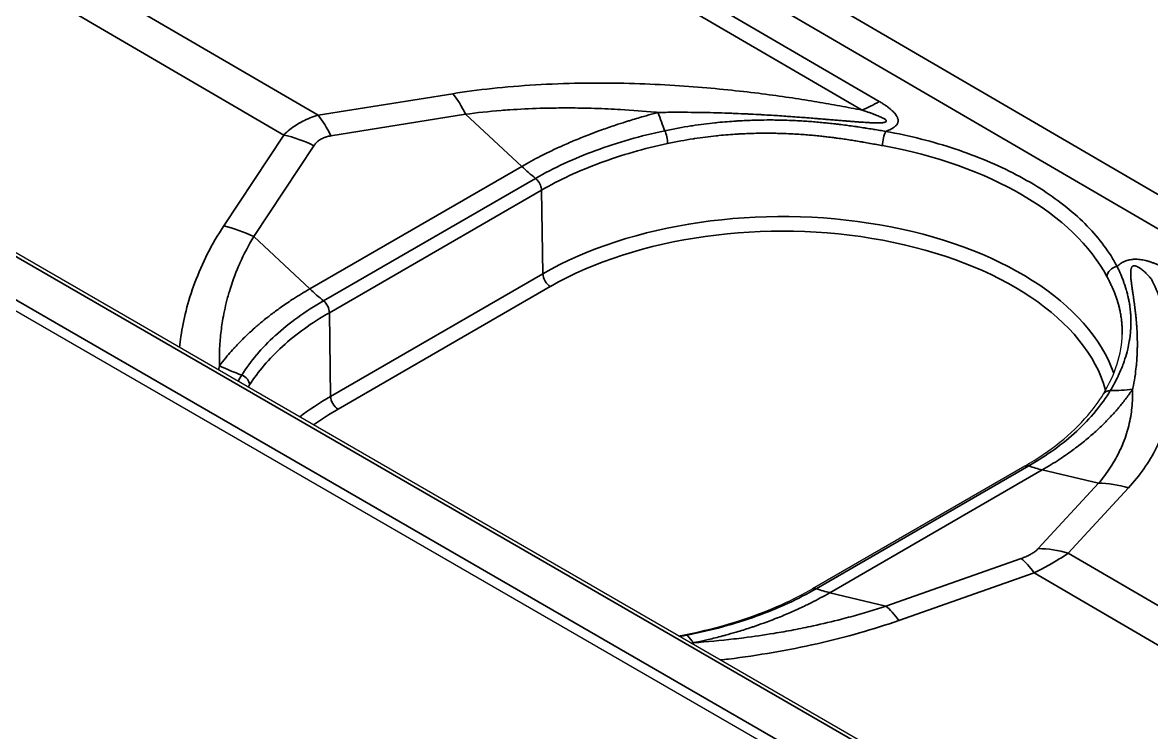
# Model space of a CAD drawing. Header units: millimetres. Extents: x 101 to 3000, y 150 to 4305.
# Drawn here: x 1663.31 to 1703.36, y 1373.15 to 1398.33 of the extents above; entities that cross this region are included whole.
import ezdxf

# ---------------------------------------------------------------- set-up
doc = ezdxf.new("R2010")
doc.units = ezdxf.units.MM
doc.header["$LTSCALE"] = 15
doc.layers.add('_Sichtbarkanten', color=7, linetype='Continuous', lineweight=25)
doc.layers.add('Sichtbar schmal (ISO)', color=7, linetype='Continuous', lineweight=35)

msp = doc.modelspace()

# ---------------------------------------------------------------- linework, layer by layer
at = {"layer": '_Sichtbarkanten'}
for p, q in [((2071.698, 1154.236), (1649.564, 1397.955)), ((2069.31, 1153.554), (1648.227, 1396.666)), ((1698.869, 1382.6), (1691.333, 1378.248))]:
    msp.add_line(p, q, dxfattribs=at)
for points in [[(1701.655, 1385.16), (1702.084, 1385.868), (1702.308, 1386.591), (1702.322, 1387.273)], [(1686.579, 1376.585), (1686.664, 1376.6), (1686.749, 1376.616), (1686.833, 1376.632)]]:
    msp.add_open_spline(points, degree=3, dxfattribs=at)
for points, knots in [([(1698.869, 1382.6), (1699.774, 1383.122), (1700.536, 1383.738), (1701.311, 1384.643), (1701.497, 1384.899), (1701.655, 1385.16)], [0, 0, 0, 0, 0.5178966, 0.5178966, 0.7138598, 0.7138598, 0.7138598, 0.7138598]), ([(1686.833, 1376.632), (1688.057, 1376.871), (1689.223, 1377.235), (1690.624, 1377.864), (1690.99, 1378.05), (1691.333, 1378.248)], [0, 0, 0, 0, 0.5207502, 0.5207502, 0.7170145, 0.7170145, 0.7170145, 0.7170145])]:
    msp.add_open_spline(points, degree=3, knots=knots, dxfattribs=at)
at = {"layer": 'Sichtbar schmal (ISO)'}
for p, q in [((1836.924, 1314.427), (1677.74, 1407.311)), ((1836.391, 1313.521), (1677.207, 1406.405)), ((1675.865, 1405.938), (1693.7, 1395.533)), ((1675.259, 1405.628), (1693.095, 1395.223)), ((1673.788, 1395.042), (1664.105, 1400.691)), ((1672.578, 1394.343), (1662.895, 1399.992)), ((2071.511, 1154.217), (1649.377, 1397.936)), ((1648.032, 1397.171), (2070.185, 1153.441)), ((1678.567, 1395.809), (1673.788, 1395.042)), ((1679.026, 1395.08), (1674.247, 1394.314)), ((1679.026, 1395.08), (1681.016, 1393.229)), ((1672.578, 1394.343), (1670.442, 1391.117)), ((1673.642, 1393.965), (1671.506, 1390.739)), ((1681.016, 1393.229), (1673.496, 1388.887)), ((1681.505, 1392.803), (1673.984, 1388.462)), ((1681.722, 1392.389), (1674.191, 1388.042)), ((1681.766, 1389.422), (1681.722, 1392.389)), ((1671.506, 1390.739), (1673.496, 1388.887)), ((1681.766, 1389.422), (1674.236, 1385.074)), ((1682.031, 1388.968), (1674.501, 1384.62)), ((1674.236, 1385.074), (1674.191, 1388.042)), ((1691.467, 1378.252), (1699.008, 1382.606)), ((1699.488, 1382.464), (1691.947, 1378.111)), ((1701.481, 1381.991), (1699.488, 1382.464)), ((1699.343, 1379.673), (1701.481, 1381.991)), ((1700.408, 1379.512), (1702.546, 1381.83)), ((1798.416, 1322.335), (1700.408, 1379.512)), ((1693.94, 1377.637), (1698.738, 1379.324)), ((1694.4, 1377.127), (1699.197, 1378.813)), ((1797.205, 1321.636), (1699.197, 1378.813)), ((1693.94, 1377.637), (1691.947, 1378.111))]:
    msp.add_line(p, q, dxfattribs=at)
for centre, major_axis, ratio, start_param, end_param in [((1678.251, 1392.6), (0.594, -3.703), 0.393811, 2.240031, 2.552528), ((1693.728, 1401.64), (-3.779, -6.478), 0.574314, 0.673631, 0.787998), ((1686.575, 1399.579), (-1.266, 7.392), 0.2363, 2.173153, 2.288257), ((1673.472, 1391.833), (0.594, -3.703), 0.393812, 2.240031, 2.552527), ((1672.866, 1391.484), (3.127, -2.07), 0.678392, 1.764791, 2.077288), ((1686.068, 1394.239), (0.079, -0.367), 0.269756, 0.94211, 2.277777), ((1693.927, 1394.168), (-0.067, -0.369), 0.23833, 3.782078, 5.332977), ((1690.255, 1387.286), (12.066, -0.057), 0.580459, 0.302764, 1.273865), ((1682.567, 1398.19), (-3.75, 6.495), 0.57735, 2.059502, 2.154544), ((1690.256, 1384.52), (12.006, 0), 0.57735, 0.199414, 2.356194), ((1670.731, 1388.258), (3.127, -2.07), 0.678392, 1.764791, 2.077288), ((1690.256, 1384.219), (11.631, 0), 0.57735, 0.161447, 2.356194), ((1702.14, 1389.378), (-0.331, -0.176), 0.777335, 4.316243, 5.872026), ((1682.031, 1389.274), (-0.187, 0.325), 0.57735, 0.802851, 2.356194), ((1675.046, 1393.848), (-3.75, 6.495), 0.57735, 2.059502, 2.154544), ((1673.929, 1388.191), (0.181, -0.328), 0.577897, 0.813796, 2.165345), ((1672.631, 1391.529), (6.659, -3.451), 0.78055, 4.764642, 4.879746), ((1671.007, 1385.544), (0.318, -0.199), 0.773952, 0.466575, 1.802244), ((1682.725, 1380.172), (-12.006, 0), 0.57735, 5.497787, 5.637259), ((1674.501, 1384.926), (-0.187, 0.325), 0.57735, 0.802851, 2.356194), ((1701.976, 1384.966), (-0.321, 0.194), 0.76132, 5.358489, 6.283188), ((1700.402, 1391.517), (-6.656, 3.457), 0.780416, 2.166146, 2.280298), ((1682.725, 1379.871), (-11.631, 0), 0.57735, 5.497787, 5.609846), ((1699.057, 1382.275), (-0.187, 0.325), 0.589755, 5.691361, 6.283682), ((1697.991, 1389.203), (-3.75, 6.495), 0.57735, 2.549208, 2.642415), ((1702.229, 1378.622), (-2.757, 2.542), 0.802198, 5.25698, 5.569476), ((1700.091, 1376.303), (-2.757, 2.542), 0.802198, 5.25698, 5.569476), ((1699.486, 1375.954), (-1.243, 3.538), 0.270007, 5.552685, 5.865182), ((1690.45, 1384.85), (-3.75, 6.495), 0.57735, 2.549208, 2.642415), ((1694.689, 1374.268), (-1.243, 3.538), 0.270006, 5.552685, 5.865181), ((1686.451, 1383.462), (1.269, -7.392), 0.23675, 5.857087, 5.971233)]:
    msp.add_ellipse(centre, major_axis=major_axis, ratio=ratio, start_param=start_param, end_param=end_param, dxfattribs=at)
for points in [[(1693.095, 1395.223), (1692.836, 1395.275), (1692.309, 1395.377), (1691.503, 1395.519), (1690.636, 1395.657), (1689.684, 1395.792), (1688.628, 1395.918), (1687.447, 1396.033), (1686.122, 1396.127), (1684.66, 1396.185), (1683.1, 1396.192), (1681.495, 1396.133), (1679.937, 1396.004), (1679.01, 1395.88), (1678.567, 1395.809)], [(1671.084, 1385.829), (1671.037, 1385.754), (1670.994, 1385.679), (1670.953, 1385.606)], [(1671.36, 1385.477), (1671.344, 1385.451), (1671.328, 1385.425), (1671.312, 1385.399)], [(1686.624, 1376.559), (1686.709, 1376.574), (1686.796, 1376.59), (1686.883, 1376.607)], [(1687.121, 1376.335), (1687.091, 1376.331), (1687.06, 1376.328), (1687.029, 1376.325)]]:
    msp.add_open_spline(points, degree=3, dxfattribs=at)
for points, knots in [([(1693.7, 1395.533), (1693.741, 1395.509), (1693.78, 1395.485), (1693.817, 1395.462), (1693.854, 1395.439), (1693.888, 1395.416), (1693.921, 1395.394), (1693.953, 1395.372), (1693.984, 1395.35), (1694.013, 1395.329), (1694.042, 1395.307), (1694.069, 1395.286), (1694.094, 1395.265), (1694.119, 1395.244), (1694.143, 1395.224), (1694.165, 1395.203), (1694.187, 1395.183), (1694.207, 1395.163), (1694.225, 1395.143), (1694.243, 1395.123), (1694.26, 1395.104), (1694.275, 1395.085), (1694.29, 1395.065), (1694.303, 1395.046), (1694.315, 1395.028), (1694.327, 1395.009), (1694.336, 1394.99), (1694.345, 1394.972), (1694.353, 1394.953), (1694.359, 1394.936), (1694.363, 1394.918), (1694.368, 1394.901), (1694.37, 1394.884), (1694.371, 1394.867), (1694.372, 1394.851), (1694.371, 1394.835), (1694.369, 1394.819), (1694.366, 1394.804), (1694.362, 1394.789), (1694.357, 1394.774), (1694.351, 1394.759), (1694.344, 1394.745), (1694.335, 1394.73), (1694.326, 1394.716), (1694.316, 1394.701), (1694.302, 1394.686), (1694.289, 1394.671), (1694.273, 1394.655), (1694.255, 1394.64), (1694.237, 1394.625), (1694.216, 1394.61), (1694.193, 1394.595), (1694.17, 1394.581), (1694.145, 1394.566), (1694.118, 1394.552), (1694.091, 1394.539), (1694.061, 1394.525), (1694.03, 1394.512), (1693.998, 1394.498), (1693.964, 1394.486), (1693.929, 1394.473)], [0, 0, 0, 0, 0.05, 0.05, 0.05, 0.1, 0.1, 0.1, 0.15, 0.15, 0.15, 0.2, 0.2, 0.2, 0.25, 0.25, 0.25, 0.3, 0.3, 0.3, 0.35, 0.35, 0.35, 0.4, 0.4, 0.4, 0.45, 0.45, 0.45, 0.5, 0.5, 0.5, 0.55, 0.55, 0.55, 0.6, 0.6, 0.6, 0.65, 0.65, 0.65, 0.7, 0.7, 0.7, 0.75, 0.75, 0.75, 0.8, 0.8, 0.8, 0.85, 0.85, 0.85, 0.9, 0.9, 0.9, 0.95, 0.95, 0.95, 1, 1, 1, 1]), ([(1685.853, 1395.144), (1685.817, 1395.148), (1685.781, 1395.151), (1685.744, 1395.155), (1685.35, 1395.191), (1684.942, 1395.223), (1684.521, 1395.247), (1684.377, 1395.255), (1684.232, 1395.263), (1684.085, 1395.269), (1683.764, 1395.284), (1683.437, 1395.294), (1683.108, 1395.299), (1682.847, 1395.303), (1682.586, 1395.305), (1682.325, 1395.302), (1682.106, 1395.3), (1681.887, 1395.296), (1681.67, 1395.29), (1681.303, 1395.278), (1680.941, 1395.261), (1680.59, 1395.237), (1680.488, 1395.23), (1680.386, 1395.222), (1680.286, 1395.214), (1679.843, 1395.179), (1679.425, 1395.134), (1679.026, 1395.08)], [0.0000012, 0.0000012, 0.0000012, 0.0000012, 0.0169782, 0.0169782, 0.0169782, 0.2, 0.2, 0.2, 0.2626292, 0.2626292, 0.2626292, 0.4, 0.4, 0.4, 0.5086743, 0.5086743, 0.5086743, 0.6, 0.6, 0.6, 0.7546445, 0.7546445, 0.7546445, 0.8, 0.8, 0.8, 1, 1, 1, 1]), ([(1685.853, 1395.144), (1685.806, 1395.132), (1685.759, 1395.119), (1685.711, 1395.106), (1685.587, 1395.072), (1685.463, 1395.037), (1685.34, 1395.001), (1685.17, 1394.953), (1685.001, 1394.902), (1684.835, 1394.851), (1684.791, 1394.837), (1684.747, 1394.823), (1684.703, 1394.81), (1684.582, 1394.771), (1684.462, 1394.732), (1684.342, 1394.693), (1684.18, 1394.638), (1684.02, 1394.583), (1683.858, 1394.525), (1683.811, 1394.508), (1683.765, 1394.491), (1683.718, 1394.474), (1683.601, 1394.431), (1683.484, 1394.387), (1683.364, 1394.341), (1683.196, 1394.276), (1683.024, 1394.206), (1682.845, 1394.131), (1682.82, 1394.12), (1682.794, 1394.109), (1682.768, 1394.098), (1682.613, 1394.032), (1682.453, 1393.961), (1682.286, 1393.885), (1682.15, 1393.822), (1682.011, 1393.755), (1681.866, 1393.684), (1681.805, 1393.653), (1681.742, 1393.621), (1681.678, 1393.589), (1681.466, 1393.48), (1681.244, 1393.36), (1681.016, 1393.229)], [0.0000016, 0.0000016, 0.0000016, 0.0000016, 0.0305724, 0.0305724, 0.0305724, 0.1111111, 0.1111111, 0.1111111, 0.2222222, 0.2222222, 0.2222222, 0.2516769, 0.2516769, 0.2516769, 0.3333333, 0.3333333, 0.3333333, 0.4444444, 0.4444444, 0.4444444, 0.4764553, 0.4764553, 0.4764553, 0.5555556, 0.5555556, 0.5555556, 0.6666667, 0.6666667, 0.6666667, 0.6824604, 0.6824604, 0.6824604, 0.7777778, 0.7777778, 0.7777778, 0.8556233, 0.8556233, 0.8556233, 0.8888889, 0.8888889, 0.8888889, 1, 1, 1, 1]), ([(1693.095, 1395.223), (1693.144, 1395.208), (1693.191, 1395.193), (1693.235, 1395.178), (1693.279, 1395.163), (1693.321, 1395.149), (1693.36, 1395.136), (1693.4, 1395.122), (1693.437, 1395.109), (1693.473, 1395.096), (1693.508, 1395.083), (1693.542, 1395.07), (1693.573, 1395.058), (1693.605, 1395.046), (1693.635, 1395.034), (1693.662, 1395.022), (1693.69, 1395.011), (1693.716, 1395), (1693.739, 1394.989), (1693.763, 1394.978), (1693.785, 1394.968), (1693.805, 1394.958), (1693.825, 1394.947), (1693.844, 1394.938), (1693.86, 1394.928), (1693.876, 1394.919), (1693.89, 1394.91), (1693.902, 1394.901), (1693.914, 1394.893), (1693.924, 1394.885), (1693.932, 1394.877), (1693.939, 1394.87), (1693.945, 1394.863), (1693.949, 1394.856), (1693.953, 1394.849), (1693.954, 1394.843), (1693.954, 1394.838), (1693.954, 1394.832), (1693.953, 1394.827), (1693.949, 1394.822), (1693.945, 1394.817), (1693.939, 1394.812), (1693.931, 1394.807), (1693.922, 1394.803), (1693.911, 1394.799), (1693.897, 1394.795), (1693.883, 1394.791), (1693.867, 1394.788), (1693.847, 1394.785), (1693.845, 1394.785), (1693.842, 1394.784), (1693.839, 1394.784), (1693.822, 1394.782), (1693.803, 1394.78), (1693.781, 1394.778), (1693.778, 1394.778), (1693.774, 1394.778), (1693.771, 1394.778), (1693.749, 1394.776), (1693.725, 1394.775), (1693.7, 1394.775), (1693.695, 1394.774), (1693.691, 1394.774), (1693.686, 1394.774), (1693.66, 1394.774), (1693.632, 1394.774), (1693.603, 1394.774), (1693.597, 1394.774), (1693.592, 1394.774), (1693.586, 1394.774), (1693.556, 1394.774), (1693.525, 1394.775), (1693.491, 1394.776), (1693.485, 1394.776), (1693.478, 1394.777), (1693.472, 1394.777), (1693.438, 1394.778), (1693.403, 1394.779), (1693.367, 1394.781), (1693.36, 1394.781), (1693.352, 1394.782), (1693.344, 1394.782), (1693.308, 1394.784), (1693.27, 1394.786), (1693.231, 1394.788), (1693.222, 1394.789), (1693.213, 1394.789), (1693.204, 1394.79), (1693.165, 1394.792), (1693.124, 1394.795), (1693.081, 1394.798), (1693.071, 1394.798), (1693.061, 1394.799), (1693.051, 1394.8), (1693.008, 1394.803), (1692.964, 1394.806), (1692.917, 1394.809), (1692.906, 1394.81), (1692.894, 1394.811), (1692.883, 1394.812), (1692.836, 1394.815), (1692.788, 1394.819), (1692.737, 1394.823), (1692.724, 1394.824), (1692.711, 1394.825), (1692.697, 1394.826), (1692.647, 1394.83), (1692.594, 1394.834), (1692.539, 1394.839), (1692.524, 1394.84), (1692.509, 1394.841), (1692.494, 1394.842), (1692.439, 1394.847), (1692.381, 1394.852), (1692.322, 1394.857), (1692.305, 1394.858), (1692.288, 1394.86), (1692.27, 1394.861), (1692.21, 1394.866), (1692.148, 1394.871), (1692.084, 1394.877), (1692.064, 1394.878), (1692.044, 1394.88), (1692.024, 1394.882), (1691.959, 1394.887), (1691.892, 1394.893), (1691.822, 1394.898), (1691.8, 1394.9), (1691.778, 1394.902), (1691.755, 1394.904), (1691.684, 1394.91), (1691.611, 1394.916), (1691.536, 1394.922), (1691.51, 1394.924), (1691.485, 1394.926), (1691.459, 1394.928), (1691.382, 1394.935), (1691.303, 1394.941), (1691.221, 1394.947), (1691.193, 1394.95), (1691.164, 1394.952), (1691.134, 1394.954), (1691.051, 1394.961), (1690.965, 1394.967), (1690.876, 1394.974), (1690.844, 1394.976), (1690.811, 1394.979), (1690.778, 1394.981), (1690.688, 1394.988), (1690.595, 1394.995), (1690.499, 1395.002), (1690.463, 1395.004), (1690.426, 1395.007), (1690.388, 1395.009), (1690.291, 1395.016), (1690.19, 1395.023), (1690.086, 1395.03), (1690.045, 1395.032), (1690.004, 1395.035), (1689.962, 1395.037), (1689.856, 1395.044), (1689.748, 1395.051), (1689.635, 1395.057), (1689.589, 1395.06), (1689.542, 1395.062), (1689.495, 1395.065), (1689.381, 1395.071), (1689.264, 1395.078), (1689.142, 1395.084), (1689.091, 1395.086), (1689.038, 1395.089), (1688.985, 1395.091), (1688.862, 1395.097), (1688.735, 1395.103), (1688.604, 1395.108), (1688.546, 1395.11), (1688.487, 1395.112), (1688.427, 1395.115), (1688.294, 1395.12), (1688.157, 1395.124), (1688.016, 1395.128), (1687.95, 1395.13), (1687.884, 1395.132), (1687.816, 1395.134), (1687.672, 1395.137), (1687.523, 1395.14), (1687.369, 1395.143), (1687.295, 1395.144), (1687.22, 1395.145), (1687.143, 1395.146), (1686.986, 1395.148), (1686.822, 1395.149), (1686.652, 1395.15), (1686.568, 1395.15), (1686.482, 1395.15), (1686.394, 1395.149), (1686.22, 1395.149), (1686.039, 1395.147), (1685.853, 1395.144)], [0, 0, 0, 0, 0.02439, 0.02439, 0.02439, 0.04878, 0.04878, 0.04878, 0.073171, 0.073171, 0.073171, 0.097561, 0.097561, 0.097561, 0.121951, 0.121951, 0.121951, 0.146341, 0.146341, 0.146341, 0.170732, 0.170732, 0.170732, 0.195122, 0.195122, 0.195122, 0.219512, 0.219512, 0.219512, 0.243902, 0.243902, 0.243902, 0.268293, 0.268293, 0.268293, 0.292683, 0.292683, 0.292683, 0.317073, 0.317073, 0.317073, 0.341463, 0.341463, 0.341463, 0.365854, 0.365854, 0.365854, 0.390244, 0.390244, 0.390244, 0.393518, 0.393518, 0.393518, 0.414634, 0.414634, 0.414634, 0.418112, 0.418112, 0.418112, 0.439024, 0.439024, 0.439024, 0.442703, 0.442703, 0.442703, 0.463415, 0.463415, 0.463415, 0.467296, 0.467296, 0.467296, 0.487805, 0.487805, 0.487805, 0.491893, 0.491893, 0.491893, 0.512195, 0.512195, 0.512195, 0.516493, 0.516493, 0.516493, 0.536585, 0.536585, 0.536585, 0.541088, 0.541088, 0.541088, 0.560976, 0.560976, 0.560976, 0.565682, 0.565682, 0.565682, 0.585366, 0.585366, 0.585366, 0.590276, 0.590276, 0.590276, 0.609756, 0.609756, 0.609756, 0.61487, 0.61487, 0.61487, 0.634146, 0.634146, 0.634146, 0.639465, 0.639465, 0.639465, 0.658537, 0.658537, 0.658537, 0.66406, 0.66406, 0.66406, 0.682927, 0.682927, 0.682927, 0.688655, 0.688655, 0.688655, 0.707317, 0.707317, 0.707317, 0.713249, 0.713249, 0.713249, 0.731707, 0.731707, 0.731707, 0.737844, 0.737844, 0.737844, 0.756098, 0.756098, 0.756098, 0.762438, 0.762438, 0.762438, 0.780488, 0.780488, 0.780488, 0.787032, 0.787032, 0.787032, 0.804878, 0.804878, 0.804878, 0.811627, 0.811627, 0.811627, 0.829268, 0.829268, 0.829268, 0.836222, 0.836222, 0.836222, 0.853659, 0.853659, 0.853659, 0.860817, 0.860817, 0.860817, 0.878049, 0.878049, 0.878049, 0.885411, 0.885411, 0.885411, 0.902439, 0.902439, 0.902439, 0.910011, 0.910011, 0.910011, 0.926829, 0.926829, 0.926829, 0.934609, 0.934609, 0.934609, 0.95122, 0.95122, 0.95122, 0.959197, 0.959197, 0.959197, 0.97561, 0.97561, 0.97561, 0.983776, 0.983776, 0.983776, 1, 1, 1, 1]), ([(1673.788, 1395.042), (1673.689, 1395.014), (1673.595, 1394.983), (1673.505, 1394.948), (1673.415, 1394.913), (1673.329, 1394.874), (1673.246, 1394.832), (1673.164, 1394.79), (1673.085, 1394.744), (1673.008, 1394.694), (1672.932, 1394.645), (1672.858, 1394.591), (1672.786, 1394.533), (1672.714, 1394.474), (1672.644, 1394.411), (1672.578, 1394.343)], [0.000001, 0.000001, 0.000001, 0.000001, 0.2, 0.2, 0.2, 0.4, 0.4, 0.4, 0.6, 0.6, 0.6, 0.8, 0.8, 0.8, 1, 1, 1, 1]), ([(1693.929, 1394.473), (1693.866, 1394.484), (1693.799, 1394.495), (1693.728, 1394.507), (1693.725, 1394.507), (1693.721, 1394.508), (1693.718, 1394.508), (1693.649, 1394.52), (1693.576, 1394.532), (1693.499, 1394.544), (1693.491, 1394.546), (1693.483, 1394.547), (1693.474, 1394.548), (1693.401, 1394.56), (1693.324, 1394.573), (1693.242, 1394.585), (1693.227, 1394.588), (1693.211, 1394.59), (1693.195, 1394.593), (1693.119, 1394.605), (1693.039, 1394.617), (1692.956, 1394.629), (1692.932, 1394.633), (1692.907, 1394.636), (1692.883, 1394.64), (1692.804, 1394.651), (1692.723, 1394.663), (1692.639, 1394.674), (1692.605, 1394.679), (1692.571, 1394.684), (1692.535, 1394.688), (1692.456, 1394.699), (1692.375, 1394.709), (1692.29, 1394.72), (1692.245, 1394.725), (1692.198, 1394.731), (1692.151, 1394.736), (1692.072, 1394.745), (1691.99, 1394.754), (1691.906, 1394.763), (1691.847, 1394.769), (1691.787, 1394.775), (1691.725, 1394.781), (1691.647, 1394.789), (1691.567, 1394.796), (1691.484, 1394.803), (1691.409, 1394.81), (1691.332, 1394.816), (1691.253, 1394.822), (1691.177, 1394.827), (1691.099, 1394.833), (1691.02, 1394.838), (1690.926, 1394.844), (1690.829, 1394.849), (1690.729, 1394.854), (1690.657, 1394.857), (1690.583, 1394.86), (1690.508, 1394.863), (1690.391, 1394.867), (1690.271, 1394.871), (1690.146, 1394.873), (1690.079, 1394.874), (1690.012, 1394.875), (1689.942, 1394.876), (1689.799, 1394.877), (1689.651, 1394.876), (1689.497, 1394.874), (1689.438, 1394.873), (1689.378, 1394.871), (1689.318, 1394.87), (1689.143, 1394.865), (1688.961, 1394.858), (1688.772, 1394.848), (1688.725, 1394.845), (1688.677, 1394.842), (1688.628, 1394.839), (1688.416, 1394.826), (1688.196, 1394.808), (1687.965, 1394.785), (1687.932, 1394.782), (1687.898, 1394.778), (1687.865, 1394.775), (1687.613, 1394.748), (1687.349, 1394.714), (1687.071, 1394.672), (1687.055, 1394.669), (1687.038, 1394.667), (1687.022, 1394.664), (1686.726, 1394.618), (1686.415, 1394.562), (1686.092, 1394.494)], [0, 0, 0, 0, 0.0625, 0.0625, 0.0625, 0.0654165, 0.0654165, 0.0654165, 0.125, 0.125, 0.125, 0.1314929, 0.1314929, 0.1314929, 0.1875, 0.1875, 0.1875, 0.1982752, 0.1982752, 0.1982752, 0.25, 0.25, 0.25, 0.2650897, 0.2650897, 0.2650897, 0.3125, 0.3125, 0.3125, 0.3317574, 0.3317574, 0.3317574, 0.375, 0.375, 0.375, 0.3984009, 0.3984009, 0.3984009, 0.4375, 0.4375, 0.4375, 0.4650881, 0.4650881, 0.4650881, 0.5, 0.5, 0.5, 0.5318572, 0.5318572, 0.5318572, 0.5625, 0.5625, 0.5625, 0.5987144, 0.5987144, 0.5987144, 0.625, 0.625, 0.625, 0.6656738, 0.6656738, 0.6656738, 0.6875, 0.6875, 0.6875, 0.7327477, 0.7327477, 0.7327477, 0.75, 0.75, 0.75, 0.7999678, 0.7999678, 0.7999678, 0.8125, 0.8125, 0.8125, 0.8671806, 0.8671806, 0.8671806, 0.875, 0.875, 0.875, 0.9340318, 0.9340318, 0.9340318, 0.9375, 0.9375, 0.9375, 0.9999996, 0.9999996, 0.9999996, 0.9999996]), ([(1674.247, 1394.314), (1674.19, 1394.305), (1674.083, 1394.28), (1673.945, 1394.228), (1673.826, 1394.159), (1673.724, 1394.073), (1673.667, 1394.003), (1673.642, 1393.965)], [0.0000019, 0.0000019, 0.0000019, 0.0000019, 0.2, 0.4, 0.6, 0.8, 1, 1, 1, 1]), ([(1686.092, 1394.494), (1685.665, 1394.403), (1685.247, 1394.299), (1684.839, 1394.183), (1684.428, 1394.066), (1684.028, 1393.936), (1683.641, 1393.793), (1683.254, 1393.651), (1682.88, 1393.496), (1682.523, 1393.331), (1682.166, 1393.166), (1681.826, 1392.989), (1681.505, 1392.803)], [0, 0, 0, 0, 0.248767, 0.248767, 0.248767, 0.499446, 0.499446, 0.499446, 0.749957, 0.749957, 0.749957, 1, 1, 1, 1]), ([(1693.817, 1393.966), (1693.755, 1393.977), (1693.689, 1393.99), (1693.619, 1394.003), (1693.615, 1394.003), (1693.612, 1394.004), (1693.609, 1394.004), (1693.542, 1394.017), (1693.47, 1394.03), (1693.395, 1394.043), (1693.387, 1394.045), (1693.378, 1394.046), (1693.37, 1394.048), (1693.298, 1394.061), (1693.223, 1394.074), (1693.144, 1394.088), (1693.129, 1394.09), (1693.114, 1394.093), (1693.098, 1394.096), (1693.024, 1394.109), (1692.946, 1394.122), (1692.866, 1394.135), (1692.842, 1394.139), (1692.818, 1394.143), (1692.794, 1394.147), (1692.718, 1394.159), (1692.64, 1394.171), (1692.558, 1394.183), (1692.525, 1394.188), (1692.491, 1394.194), (1692.457, 1394.199), (1692.38, 1394.21), (1692.301, 1394.221), (1692.219, 1394.232), (1692.175, 1394.238), (1692.129, 1394.244), (1692.083, 1394.25), (1692.007, 1394.26), (1691.928, 1394.27), (1691.846, 1394.279), (1691.789, 1394.286), (1691.73, 1394.292), (1691.67, 1394.299), (1691.594, 1394.307), (1691.516, 1394.315), (1691.436, 1394.323), (1691.363, 1394.33), (1691.288, 1394.336), (1691.212, 1394.343), (1691.138, 1394.349), (1691.062, 1394.355), (1690.985, 1394.36), (1690.894, 1394.367), (1690.799, 1394.373), (1690.703, 1394.378), (1690.632, 1394.382), (1690.561, 1394.386), (1690.487, 1394.389), (1690.374, 1394.394), (1690.257, 1394.398), (1690.136, 1394.401), (1690.071, 1394.403), (1690.005, 1394.404), (1689.938, 1394.405), (1689.799, 1394.407), (1689.654, 1394.407), (1689.505, 1394.406), (1689.448, 1394.405), (1689.39, 1394.404), (1689.331, 1394.403), (1689.161, 1394.399), (1688.984, 1394.393), (1688.8, 1394.384), (1688.754, 1394.381), (1688.707, 1394.379), (1688.66, 1394.376), (1688.454, 1394.363), (1688.239, 1394.347), (1688.015, 1394.324), (1687.983, 1394.321), (1687.951, 1394.318), (1687.918, 1394.315), (1687.673, 1394.289), (1687.416, 1394.257), (1687.146, 1394.215), (1687.13, 1394.213), (1687.114, 1394.21), (1687.098, 1394.208), (1686.811, 1394.163), (1686.508, 1394.108), (1686.194, 1394.041)], [0.0000001, 0.0000001, 0.0000001, 0.0000001, 0.0625, 0.0625, 0.0625, 0.0654174, 0.0654174, 0.0654174, 0.125, 0.125, 0.125, 0.1314931, 0.1314931, 0.1314931, 0.1875, 0.1875, 0.1875, 0.1982746, 0.1982746, 0.1982746, 0.25, 0.25, 0.25, 0.2650893, 0.2650893, 0.2650893, 0.3125, 0.3125, 0.3125, 0.331757, 0.331757, 0.331757, 0.375, 0.375, 0.375, 0.3984005, 0.3984005, 0.3984005, 0.4375, 0.4375, 0.4375, 0.4650877, 0.4650877, 0.4650877, 0.5, 0.5, 0.5, 0.5318567, 0.5318567, 0.5318567, 0.5625, 0.5625, 0.5625, 0.5987139, 0.5987139, 0.5987139, 0.625, 0.625, 0.625, 0.6656732, 0.6656732, 0.6656732, 0.6875, 0.6875, 0.6875, 0.7327472, 0.7327472, 0.7327472, 0.75, 0.75, 0.75, 0.7999672, 0.7999672, 0.7999672, 0.8125, 0.8125, 0.8125, 0.8671801, 0.8671801, 0.8671801, 0.875, 0.875, 0.875, 0.9340309, 0.9340309, 0.9340309, 0.9375, 0.9375, 0.9375, 1, 1, 1, 1]), ([(1702.141, 1389.684), (1702.009, 1389.933), (1701.699, 1390.421), (1701.099, 1391.122), (1700.374, 1391.781), (1699.531, 1392.391), (1698.581, 1392.945), (1697.533, 1393.437), (1696.401, 1393.861), (1695.196, 1394.213), (1694.358, 1394.395), (1693.929, 1394.473)], [0, 0, 0, 0, 0.1111111, 0.2222222, 0.3333333, 0.4444444, 0.5555556, 0.6666667, 0.7777778, 0.8888889, 1, 1, 1, 1]), ([(1686.194, 1394.041), (1685.777, 1393.952), (1685.369, 1393.85), (1684.971, 1393.736), (1684.57, 1393.621), (1684.18, 1393.493), (1683.802, 1393.354), (1683.425, 1393.215), (1683.062, 1393.064), (1682.714, 1392.903), (1682.367, 1392.742), (1682.035, 1392.57), (1681.722, 1392.389)], [0, 0, 0, 0, 0.2490962, 0.2490962, 0.2490962, 0.5, 0.5, 0.5, 0.75, 0.75, 0.75, 1, 1, 1, 1]), ([(1681.505, 1392.803), (1681.528, 1392.785), (1681.552, 1392.762), (1681.573, 1392.738), (1681.595, 1392.713), (1681.615, 1392.686), (1681.633, 1392.657), (1681.643, 1392.642), (1681.652, 1392.626), (1681.66, 1392.61), (1681.667, 1392.596), (1681.674, 1392.582), (1681.68, 1392.568), (1681.693, 1392.538), (1681.703, 1392.507), (1681.71, 1392.477), (1681.717, 1392.446), (1681.721, 1392.417), (1681.722, 1392.389)], [0, 0, 0, 0, 0.2, 0.2, 0.2, 0.4, 0.4, 0.4, 0.507718, 0.507718, 0.507718, 0.6, 0.6, 0.6, 0.8, 0.8, 0.8, 1, 1, 1, 1]), ([(1670.442, 1391.117), (1670.231, 1390.799), (1669.853, 1390.151), (1669.393, 1389.099), (1669.087, 1388.096), (1668.94, 1387.348), (1668.885, 1386.936), (1668.871, 1386.808)], [0, 0, 0, 0, 0.0769231, 0.1538462, 0.2307692, 0.3076923, 0.3436535, 0.3436535, 0.3436535, 0.3436535]), ([(1671.506, 1390.739), (1671.322, 1390.434), (1671.158, 1390.121), (1671.013, 1389.794), (1670.998, 1389.759), (1670.982, 1389.724), (1670.967, 1389.689), (1670.842, 1389.395), (1670.733, 1389.093), (1670.643, 1388.797), (1670.622, 1388.725), (1670.601, 1388.654), (1670.582, 1388.583), (1670.512, 1388.326), (1670.457, 1388.074), (1670.415, 1387.832), (1670.397, 1387.731), (1670.381, 1387.632), (1670.368, 1387.534), (1670.34, 1387.333), (1670.32, 1387.139), (1670.307, 1386.952), (1670.299, 1386.83), (1670.293, 1386.712), (1670.29, 1386.596), (1670.286, 1386.445), (1670.286, 1386.299), (1670.289, 1386.158)], [0, 0, 0, 0, 0.2, 0.2, 0.2, 0.2215193, 0.2215193, 0.2215193, 0.4, 0.4, 0.4, 0.4433487, 0.4433487, 0.4433487, 0.6, 0.6, 0.6, 0.6656176, 0.6656176, 0.6656176, 0.8, 0.8, 0.8, 0.8867383, 0.8867383, 0.8867383, 0.9999968, 0.9999968, 0.9999968, 0.9999968]), ([(1703.964, 1389.544), (1703.922, 1389.569), (1703.838, 1389.616), (1703.717, 1389.679), (1703.599, 1389.735), (1703.485, 1389.784), (1703.373, 1389.826), (1703.265, 1389.862), (1703.159, 1389.891), (1703.056, 1389.913), (1702.955, 1389.929), (1702.858, 1389.937), (1702.768, 1389.938), (1702.686, 1389.933), (1702.609, 1389.923), (1702.529, 1389.905), (1702.447, 1389.879), (1702.364, 1389.843), (1702.285, 1389.799), (1702.211, 1389.746), (1702.164, 1389.705), (1702.141, 1389.684)], [0.0000001, 0.0000001, 0.0000001, 0.0000001, 0.0526316, 0.1052632, 0.1578947, 0.2105263, 0.2631579, 0.3157895, 0.3684211, 0.4210526, 0.4736842, 0.5263158, 0.5789474, 0.6315789, 0.6842105, 0.7368421, 0.7894737, 0.8421053, 0.8947368, 0.9473684, 1, 1, 1, 1]), ([(1701.901, 1385.278), (1702.007, 1385.455), (1702.097, 1385.624), (1702.174, 1385.785), (1702.18, 1385.799), (1702.187, 1385.812), (1702.193, 1385.826), (1702.261, 1385.972), (1702.317, 1386.11), (1702.365, 1386.242), (1702.374, 1386.267), (1702.382, 1386.291), (1702.39, 1386.315), (1702.431, 1386.433), (1702.465, 1386.546), (1702.493, 1386.655), (1702.502, 1386.687), (1702.51, 1386.72), (1702.518, 1386.752), (1702.54, 1386.847), (1702.559, 1386.939), (1702.574, 1387.027), (1702.58, 1387.066), (1702.586, 1387.104), (1702.592, 1387.142), (1702.603, 1387.218), (1702.611, 1387.292), (1702.617, 1387.364), (1702.621, 1387.407), (1702.624, 1387.449), (1702.626, 1387.491), (1702.63, 1387.552), (1702.632, 1387.611), (1702.632, 1387.668), (1702.633, 1387.715), (1702.633, 1387.76), (1702.632, 1387.804), (1702.63, 1387.852), (1702.629, 1387.899), (1702.626, 1387.944), (1702.623, 1387.993), (1702.619, 1388.04), (1702.615, 1388.086), (1702.612, 1388.123), (1702.608, 1388.159), (1702.603, 1388.195), (1702.597, 1388.245), (1702.59, 1388.293), (1702.583, 1388.341), (1702.578, 1388.369), (1702.574, 1388.396), (1702.569, 1388.423), (1702.559, 1388.474), (1702.549, 1388.523), (1702.539, 1388.571), (1702.535, 1388.591), (1702.53, 1388.611), (1702.525, 1388.631), (1702.513, 1388.682), (1702.501, 1388.732), (1702.488, 1388.78), (1702.484, 1388.794), (1702.48, 1388.808), (1702.476, 1388.822), (1702.461, 1388.873), (1702.446, 1388.922), (1702.431, 1388.97), (1702.428, 1388.978), (1702.426, 1388.987), (1702.423, 1388.996), (1702.406, 1389.047), (1702.389, 1389.095), (1702.372, 1389.142), (1702.371, 1389.147), (1702.369, 1389.151), (1702.367, 1389.155), (1702.349, 1389.205), (1702.331, 1389.253), (1702.312, 1389.299), (1702.293, 1389.347), (1702.274, 1389.392), (1702.255, 1389.436), (1702.255, 1389.438), (1702.254, 1389.439), (1702.253, 1389.441), (1702.234, 1389.485), (1702.216, 1389.526), (1702.198, 1389.565), (1702.178, 1389.607), (1702.16, 1389.646), (1702.141, 1389.684)], [0, 0, 0, 0, 0.057634, 0.057634, 0.057634, 0.0625, 0.0625, 0.0625, 0.115253, 0.115253, 0.115253, 0.125, 0.125, 0.125, 0.173021, 0.173021, 0.173021, 0.1875, 0.1875, 0.1875, 0.2309, 0.2309, 0.2309, 0.25, 0.25, 0.25, 0.288885, 0.288885, 0.288885, 0.3125, 0.3125, 0.3125, 0.346963, 0.346963, 0.346963, 0.375, 0.375, 0.375, 0.405123, 0.405123, 0.405123, 0.4375, 0.4375, 0.4375, 0.463355, 0.463355, 0.463355, 0.5, 0.5, 0.5, 0.521651, 0.521651, 0.521651, 0.5625, 0.5625, 0.5625, 0.579997, 0.579997, 0.579997, 0.625, 0.625, 0.625, 0.638348, 0.638348, 0.638348, 0.6875, 0.6875, 0.6875, 0.696629, 0.696629, 0.696629, 0.75, 0.75, 0.75, 0.754872, 0.754872, 0.754872, 0.8125, 0.8125, 0.8125, 0.872291, 0.872291, 0.872291, 0.875, 0.875, 0.875, 0.935638, 0.935638, 0.935638, 1, 1, 1, 1]), ([(1703.359, 1389.235), (1703.336, 1389.262), (1703.313, 1389.287), (1703.291, 1389.311), (1703.269, 1389.336), (1703.247, 1389.358), (1703.226, 1389.38), (1703.205, 1389.402), (1703.184, 1389.423), (1703.164, 1389.443), (1703.162, 1389.444), (1703.161, 1389.445), (1703.159, 1389.447), (1703.141, 1389.465), (1703.122, 1389.482), (1703.104, 1389.498), (1703.103, 1389.5), (1703.101, 1389.501), (1703.099, 1389.503), (1703.082, 1389.519), (1703.065, 1389.533), (1703.048, 1389.547), (1703.046, 1389.549), (1703.044, 1389.551), (1703.042, 1389.552), (1703.026, 1389.566), (1703.01, 1389.578), (1702.995, 1389.59), (1702.992, 1389.592), (1702.99, 1389.593), (1702.988, 1389.595), (1702.973, 1389.606), (1702.959, 1389.617), (1702.944, 1389.626), (1702.942, 1389.628), (1702.939, 1389.63), (1702.937, 1389.631), (1702.923, 1389.64), (1702.91, 1389.649), (1702.897, 1389.656), (1702.894, 1389.658), (1702.891, 1389.659), (1702.889, 1389.661), (1702.876, 1389.667), (1702.864, 1389.674), (1702.853, 1389.679), (1702.85, 1389.68), (1702.847, 1389.681), (1702.844, 1389.683), (1702.833, 1389.687), (1702.823, 1389.691), (1702.813, 1389.694), (1702.81, 1389.695), (1702.807, 1389.696), (1702.805, 1389.697), (1702.795, 1389.7), (1702.787, 1389.702), (1702.778, 1389.703), (1702.776, 1389.703), (1702.773, 1389.704), (1702.77, 1389.704), (1702.763, 1389.705), (1702.755, 1389.705), (1702.748, 1389.705), (1702.746, 1389.705), (1702.743, 1389.704), (1702.741, 1389.704), (1702.734, 1389.703), (1702.728, 1389.702), (1702.721, 1389.7), (1702.719, 1389.7), (1702.716, 1389.699), (1702.714, 1389.698), (1702.708, 1389.696), (1702.702, 1389.693), (1702.696, 1389.689), (1702.694, 1389.687), (1702.691, 1389.686), (1702.689, 1389.684), (1702.683, 1389.679), (1702.678, 1389.675), (1702.673, 1389.669), (1702.671, 1389.666), (1702.669, 1389.663), (1702.666, 1389.66), (1702.662, 1389.654), (1702.658, 1389.647), (1702.654, 1389.639), (1702.652, 1389.635), (1702.65, 1389.631), (1702.649, 1389.626), (1702.645, 1389.619), (1702.643, 1389.61), (1702.64, 1389.601), (1702.638, 1389.596), (1702.637, 1389.59), (1702.636, 1389.584), (1702.633, 1389.575), (1702.632, 1389.565), (1702.63, 1389.554), (1702.629, 1389.547), (1702.628, 1389.54), (1702.627, 1389.533), (1702.626, 1389.522), (1702.625, 1389.511), (1702.624, 1389.499), (1702.624, 1389.491), (1702.623, 1389.482), (1702.623, 1389.473), (1702.623, 1389.462), (1702.623, 1389.45), (1702.623, 1389.437), (1702.623, 1389.427), (1702.623, 1389.417), (1702.623, 1389.406), (1702.623, 1389.394), (1702.624, 1389.381), (1702.624, 1389.368), (1702.625, 1389.357), (1702.626, 1389.345), (1702.626, 1389.333), (1702.627, 1389.32), (1702.628, 1389.307), (1702.629, 1389.293), (1702.63, 1389.28), (1702.631, 1389.266), (1702.633, 1389.253), (1702.634, 1389.239), (1702.635, 1389.225), (1702.637, 1389.211), (1702.639, 1389.196), (1702.64, 1389.18), (1702.642, 1389.164), (1702.644, 1389.15), (1702.645, 1389.135), (1702.647, 1389.12), (1702.649, 1389.103), (1702.652, 1389.085), (1702.654, 1389.067), (1702.656, 1389.052), (1702.658, 1389.037), (1702.66, 1389.021), (1702.663, 1389.001), (1702.666, 1388.981), (1702.668, 1388.96), (1702.671, 1388.945), (1702.673, 1388.929), (1702.675, 1388.912), (1702.678, 1388.89), (1702.682, 1388.867), (1702.685, 1388.843), (1702.688, 1388.827), (1702.69, 1388.81), (1702.692, 1388.793), (1702.696, 1388.768), (1702.7, 1388.742), (1702.704, 1388.714), (1702.706, 1388.698), (1702.709, 1388.681), (1702.711, 1388.663), (1702.716, 1388.634), (1702.72, 1388.604), (1702.724, 1388.573), (1702.727, 1388.556), (1702.73, 1388.538), (1702.732, 1388.521), (1702.737, 1388.488), (1702.742, 1388.454), (1702.746, 1388.419), (1702.749, 1388.401), (1702.751, 1388.383), (1702.754, 1388.364), (1702.759, 1388.327), (1702.764, 1388.288), (1702.769, 1388.248), (1702.771, 1388.23), (1702.774, 1388.211), (1702.776, 1388.193), (1702.781, 1388.15), (1702.787, 1388.106), (1702.792, 1388.061), (1702.794, 1388.043), (1702.796, 1388.024), (1702.798, 1388.005), (1702.803, 1387.957), (1702.808, 1387.908), (1702.813, 1387.857), (1702.815, 1387.838), (1702.817, 1387.819), (1702.819, 1387.8), (1702.824, 1387.747), (1702.828, 1387.691), (1702.833, 1387.635), (1702.834, 1387.616), (1702.836, 1387.597), (1702.837, 1387.578), (1702.841, 1387.519), (1702.845, 1387.457), (1702.848, 1387.393), (1702.849, 1387.375), (1702.85, 1387.357), (1702.851, 1387.338), (1702.854, 1387.271), (1702.856, 1387.202), (1702.858, 1387.13), (1702.858, 1387.112), (1702.859, 1387.094), (1702.859, 1387.076), (1702.86, 1387.001), (1702.861, 1386.923), (1702.86, 1386.842), (1702.86, 1386.824), (1702.859, 1386.807), (1702.859, 1386.789), (1702.857, 1386.704), (1702.855, 1386.616), (1702.85, 1386.524), (1702.849, 1386.507), (1702.848, 1386.491), (1702.847, 1386.474), (1702.842, 1386.378), (1702.834, 1386.278), (1702.824, 1386.174), (1702.823, 1386.158), (1702.821, 1386.142), (1702.819, 1386.126), (1702.808, 1386.018), (1702.794, 1385.906), (1702.777, 1385.788), (1702.775, 1385.774), (1702.772, 1385.759), (1702.77, 1385.745), (1702.751, 1385.623), (1702.728, 1385.495), (1702.699, 1385.362), (1702.697, 1385.349), (1702.694, 1385.337), (1702.691, 1385.324)], [0, 0, 0, 0, 0.0243902, 0.0243902, 0.0243902, 0.0487805, 0.0487805, 0.0487805, 0.0731707, 0.0731707, 0.0731707, 0.0748433, 0.0748433, 0.0748433, 0.097561, 0.097561, 0.097561, 0.0997919, 0.0997919, 0.0997919, 0.1219512, 0.1219512, 0.1219512, 0.1247412, 0.1247412, 0.1247412, 0.1463415, 0.1463415, 0.1463415, 0.1496887, 0.1496887, 0.1496887, 0.1707317, 0.1707317, 0.1707317, 0.1746336, 0.1746336, 0.1746336, 0.195122, 0.195122, 0.195122, 0.1995774, 0.1995774, 0.1995774, 0.2195122, 0.2195122, 0.2195122, 0.2245265, 0.2245265, 0.2245265, 0.2439024, 0.2439024, 0.2439024, 0.2494911, 0.2494911, 0.2494911, 0.2682927, 0.2682927, 0.2682927, 0.2744777, 0.2744777, 0.2744777, 0.2926829, 0.2926829, 0.2926829, 0.2994198, 0.2994198, 0.2994198, 0.3170732, 0.3170732, 0.3170732, 0.3243039, 0.3243039, 0.3243039, 0.3414634, 0.3414634, 0.3414634, 0.3492553, 0.3492553, 0.3492553, 0.3658537, 0.3658537, 0.3658537, 0.3742197, 0.3742197, 0.3742197, 0.3902439, 0.3902439, 0.3902439, 0.3991713, 0.3991713, 0.3991713, 0.4146341, 0.4146341, 0.4146341, 0.4241031, 0.4241031, 0.4241031, 0.4390244, 0.4390244, 0.4390244, 0.4490535, 0.4490535, 0.4490535, 0.4634146, 0.4634146, 0.4634146, 0.4740086, 0.4740086, 0.4740086, 0.4878049, 0.4878049, 0.4878049, 0.4989618, 0.4989618, 0.4989618, 0.5121951, 0.5121951, 0.5121951, 0.5239039, 0.5239039, 0.5239039, 0.5365854, 0.5365854, 0.5365854, 0.5488485, 0.5488485, 0.5488485, 0.5609756, 0.5609756, 0.5609756, 0.5737962, 0.5737962, 0.5737962, 0.5853659, 0.5853659, 0.5853659, 0.598743, 0.598743, 0.598743, 0.6097561, 0.6097561, 0.6097561, 0.623691, 0.623691, 0.623691, 0.6341463, 0.6341463, 0.6341463, 0.6486399, 0.6486399, 0.6486399, 0.6585366, 0.6585366, 0.6585366, 0.6735867, 0.6735867, 0.6735867, 0.6829268, 0.6829268, 0.6829268, 0.6985328, 0.6985328, 0.6985328, 0.7073171, 0.7073171, 0.7073171, 0.72348, 0.72348, 0.72348, 0.7317073, 0.7317073, 0.7317073, 0.7484263, 0.7484263, 0.7484263, 0.7560976, 0.7560976, 0.7560976, 0.7733768, 0.7733768, 0.7733768, 0.7804878, 0.7804878, 0.7804878, 0.7983282, 0.7983282, 0.7983282, 0.804878, 0.804878, 0.804878, 0.8232726, 0.8232726, 0.8232726, 0.8292683, 0.8292683, 0.8292683, 0.8482163, 0.8482163, 0.8482163, 0.8536585, 0.8536585, 0.8536585, 0.873164, 0.873164, 0.873164, 0.8780488, 0.8780488, 0.8780488, 0.8981122, 0.8981122, 0.8981122, 0.902439, 0.902439, 0.902439, 0.9230609, 0.9230609, 0.9230609, 0.9268293, 0.9268293, 0.9268293, 0.9480078, 0.9480078, 0.9480078, 0.9512195, 0.9512195, 0.9512195, 0.9729596, 0.9729596, 0.9729596, 0.9756098, 0.9756098, 0.9756098, 0.9978937, 0.9978937, 0.9978937, 0.9999998, 0.9999998, 0.9999998, 0.9999998]), ([(1702.322, 1387.273), (1702.323, 1387.304), (1702.323, 1387.335), (1702.323, 1387.365), (1702.323, 1387.411), (1702.322, 1387.455), (1702.32, 1387.498), (1702.318, 1387.544), (1702.316, 1387.589), (1702.312, 1387.633), (1702.309, 1387.68), (1702.304, 1387.726), (1702.299, 1387.77), (1702.295, 1387.806), (1702.29, 1387.841), (1702.285, 1387.875), (1702.278, 1387.924), (1702.271, 1387.971), (1702.262, 1388.016), (1702.257, 1388.043), (1702.252, 1388.07), (1702.247, 1388.096), (1702.236, 1388.145), (1702.225, 1388.193), (1702.214, 1388.239), (1702.209, 1388.258), (1702.204, 1388.278), (1702.199, 1388.297), (1702.186, 1388.347), (1702.172, 1388.394), (1702.158, 1388.441), (1702.154, 1388.454), (1702.149, 1388.468), (1702.145, 1388.481), (1702.129, 1388.531), (1702.113, 1388.578), (1702.097, 1388.624), (1702.094, 1388.633), (1702.09, 1388.641), (1702.087, 1388.65), (1702.069, 1388.699), (1702.051, 1388.746), (1702.032, 1388.791), (1702.031, 1388.795), (1702.029, 1388.8), (1702.027, 1388.804), (1702.007, 1388.852), (1701.987, 1388.899), (1701.967, 1388.943), (1701.947, 1388.99), (1701.926, 1389.034), (1701.906, 1389.076), (1701.905, 1389.078), (1701.904, 1389.08), (1701.903, 1389.082), (1701.882, 1389.124), (1701.862, 1389.164), (1701.843, 1389.203), (1701.822, 1389.244), (1701.802, 1389.283), (1701.782, 1389.32)], [0.3281358, 0.3281358, 0.3281358, 0.3281358, 0.3469632, 0.3469632, 0.3469632, 0.375, 0.375, 0.375, 0.4051231, 0.4051231, 0.4051231, 0.4375, 0.4375, 0.4375, 0.4633555, 0.4633555, 0.4633555, 0.5, 0.5, 0.5, 0.5216506, 0.5216506, 0.5216506, 0.5625, 0.5625, 0.5625, 0.5799973, 0.5799973, 0.5799973, 0.625, 0.625, 0.625, 0.6383475, 0.6383475, 0.6383475, 0.6875, 0.6875, 0.6875, 0.6966286, 0.6966286, 0.6966286, 0.75, 0.75, 0.75, 0.7548721, 0.7548721, 0.7548721, 0.8125, 0.8125, 0.8125, 0.8722906, 0.8722906, 0.8722906, 0.875, 0.875, 0.875, 0.9356381, 0.9356381, 0.9356381, 1, 1, 1, 1]), ([(1702.546, 1381.83), (1702.743, 1382.044), (1702.926, 1382.27), (1703.093, 1382.508), (1703.26, 1382.747), (1703.411, 1382.998), (1703.542, 1383.259), (1703.674, 1383.521), (1703.787, 1383.793), (1703.879, 1384.073), (1703.971, 1384.353), (1704.041, 1384.64), (1704.09, 1384.933), (1704.139, 1385.227), (1704.166, 1385.526), (1704.171, 1385.829), (1704.176, 1386.132), (1704.159, 1386.438), (1704.121, 1386.741), (1704.084, 1387.044), (1704.025, 1387.344), (1703.951, 1387.634), (1703.877, 1387.924), (1703.787, 1388.204), (1703.687, 1388.471), (1703.587, 1388.738), (1703.476, 1388.992), (1703.359, 1389.235)], [0, 0, 0, 0, 0.1111111, 0.1111111, 0.1111111, 0.2222222, 0.2222222, 0.2222222, 0.3333333, 0.3333333, 0.3333333, 0.4444444, 0.4444444, 0.4444444, 0.5555556, 0.5555556, 0.5555556, 0.6666667, 0.6666667, 0.6666667, 0.7777778, 0.7777778, 0.7777778, 0.8888889, 0.8888889, 0.8888889, 0.9999998, 0.9999998, 0.9999998, 0.9999998]), ([(1673.496, 1388.887), (1673.288, 1388.767), (1673.098, 1388.65), (1672.924, 1388.538), (1672.908, 1388.527), (1672.891, 1388.517), (1672.875, 1388.507), (1672.719, 1388.405), (1672.576, 1388.307), (1672.444, 1388.213), (1672.419, 1388.195), (1672.394, 1388.177), (1672.37, 1388.159), (1672.251, 1388.074), (1672.142, 1387.991), (1672.039, 1387.911), (1672.009, 1387.888), (1671.98, 1387.865), (1671.951, 1387.842), (1671.859, 1387.769), (1671.773, 1387.698), (1671.691, 1387.628), (1671.659, 1387.601), (1671.628, 1387.574), (1671.598, 1387.548), (1671.523, 1387.483), (1671.452, 1387.419), (1671.383, 1387.356), (1671.352, 1387.327), (1671.321, 1387.298), (1671.29, 1387.27), (1671.226, 1387.209), (1671.164, 1387.149), (1671.104, 1387.089), (1671.073, 1387.059), (1671.043, 1387.028), (1671.013, 1386.998), (1670.953, 1386.936), (1670.894, 1386.874), (1670.836, 1386.812), (1670.809, 1386.782), (1670.782, 1386.752), (1670.755, 1386.722), (1670.691, 1386.651), (1670.628, 1386.579), (1670.567, 1386.506), (1670.549, 1386.485), (1670.531, 1386.463), (1670.513, 1386.442), (1670.436, 1386.348), (1670.361, 1386.253), (1670.289, 1386.158)], [0, 0, 0, 0, 0.1015833, 0.1015833, 0.1015833, 0.1111111, 0.1111111, 0.1111111, 0.2043934, 0.2043934, 0.2043934, 0.2222222, 0.2222222, 0.2222222, 0.3082729, 0.3082729, 0.3082729, 0.3333333, 0.3333333, 0.3333333, 0.4134472, 0.4134472, 0.4134472, 0.4444444, 0.4444444, 0.4444444, 0.5205641, 0.5205641, 0.5205641, 0.5555556, 0.5555556, 0.5555556, 0.6293851, 0.6293851, 0.6293851, 0.6666667, 0.6666667, 0.6666667, 0.7419637, 0.7419637, 0.7419637, 0.7777778, 0.7777778, 0.7777778, 0.8634389, 0.8634389, 0.8634389, 0.8888889, 0.8888889, 0.8888889, 0.9999964, 0.9999964, 0.9999964, 0.9999964]), ([(1673.984, 1388.462), (1673.662, 1388.276), (1673.358, 1388.08), (1673.073, 1387.875), (1672.788, 1387.67), (1672.522, 1387.455), (1672.278, 1387.234), (1672.276, 1387.232), (1672.275, 1387.231), (1672.273, 1387.23), (1672.031, 1387.009), (1671.81, 1386.782), (1671.612, 1386.548), (1671.611, 1386.547), (1671.609, 1386.545), (1671.608, 1386.543), (1671.41, 1386.31), (1671.235, 1386.072), (1671.084, 1385.829)], [0, 0, 0, 0, 0.25, 0.25, 0.25, 0.5, 0.5, 0.5, 0.501481, 0.501481, 0.501481, 0.75, 0.75, 0.75, 0.751836, 0.751836, 0.751836, 1, 1, 1, 1]), ([(1674.191, 1388.042), (1673.878, 1387.861), (1673.581, 1387.67), (1673.303, 1387.47), (1673.025, 1387.27), (1672.765, 1387.061), (1672.527, 1386.845), (1672.289, 1386.629), (1672.072, 1386.406), (1671.877, 1386.177), (1671.682, 1385.949), (1671.509, 1385.714), (1671.36, 1385.477)], [0, 0, 0, 0, 0.25, 0.25, 0.25, 0.5, 0.5, 0.5, 0.75, 0.75, 0.75, 1, 1, 1, 1]), ([(1670.262, 1386.005), (1670.265, 1386.025), (1670.269, 1386.044), (1670.272, 1386.064), (1670.277, 1386.095), (1670.283, 1386.127), (1670.289, 1386.158)], [0.991912165, 0.991912165, 0.991912165, 0.991912165, 0.995016205, 0.995016205, 0.995016205, 1, 1, 1, 1]), ([(1699.008, 1382.606), (1699.329, 1382.792), (1699.633, 1382.988), (1699.917, 1383.194), (1700.202, 1383.401), (1700.468, 1383.618), (1700.711, 1383.843), (1700.955, 1384.068), (1701.176, 1384.3), (1701.375, 1384.54), (1701.376, 1384.541), (1701.377, 1384.543), (1701.378, 1384.544), (1701.576, 1384.782), (1701.75, 1385.027), (1701.901, 1385.278)], [0, 0, 0, 0, 0.2497482, 0.2497482, 0.2497482, 0.5, 0.5, 0.5, 0.75, 0.75, 0.75, 0.751417, 0.751417, 0.751417, 0.9999993, 0.9999993, 0.9999993, 0.9999993]), ([(1702.691, 1385.324), (1702.619, 1385.219), (1702.545, 1385.115), (1702.467, 1385.012), (1702.466, 1385.011), (1702.465, 1385.009), (1702.464, 1385.008), (1702.388, 1384.908), (1702.31, 1384.81), (1702.229, 1384.713), (1702.228, 1384.711), (1702.227, 1384.71), (1702.226, 1384.708), (1702.145, 1384.612), (1702.063, 1384.517), (1701.977, 1384.424), (1701.974, 1384.42), (1701.971, 1384.417), (1701.968, 1384.413), (1701.883, 1384.32), (1701.795, 1384.229), (1701.703, 1384.137), (1701.699, 1384.133), (1701.695, 1384.129), (1701.691, 1384.125), (1701.597, 1384.031), (1701.498, 1383.937), (1701.393, 1383.841), (1701.39, 1383.838), (1701.387, 1383.836), (1701.384, 1383.833), (1701.275, 1383.734), (1701.159, 1383.633), (1701.031, 1383.527), (1700.904, 1383.422), (1700.766, 1383.314), (1700.613, 1383.201), (1700.609, 1383.197), (1700.604, 1383.194), (1700.6, 1383.191), (1700.451, 1383.081), (1700.289, 1382.966), (1700.108, 1382.847), (1700.102, 1382.843), (1700.096, 1382.839), (1700.09, 1382.835), (1699.908, 1382.716), (1699.708, 1382.591), (1699.488, 1382.464)], [0, 0, 0, 0, 0.111111, 0.111111, 0.111111, 0.11271, 0.11271, 0.11271, 0.220682, 0.220682, 0.220682, 0.222222, 0.222222, 0.222222, 0.329341, 0.329341, 0.329341, 0.333333, 0.333333, 0.333333, 0.440023, 0.440023, 0.440023, 0.444444, 0.444444, 0.444444, 0.552739, 0.552739, 0.552739, 0.555556, 0.555556, 0.555556, 0.666667, 0.666667, 0.666667, 0.777778, 0.777778, 0.777778, 0.781037, 0.781037, 0.781037, 0.888889, 0.888889, 0.888889, 0.892463, 0.892463, 0.892463, 1, 1, 1, 1]), ([(1701.481, 1381.991), (1701.637, 1382.172), (1701.781, 1382.363), (1701.911, 1382.564), (1702.04, 1382.762), (1702.155, 1382.969), (1702.254, 1383.184), (1702.256, 1383.187), (1702.257, 1383.19), (1702.259, 1383.193), (1702.355, 1383.402), (1702.437, 1383.618), (1702.502, 1383.84), (1702.505, 1383.85), (1702.508, 1383.861), (1702.511, 1383.871), (1702.573, 1384.085), (1702.619, 1384.305), (1702.65, 1384.527), (1702.653, 1384.547), (1702.655, 1384.566), (1702.658, 1384.586), (1702.684, 1384.801), (1702.696, 1385.02), (1702.693, 1385.24), (1702.693, 1385.268), (1702.692, 1385.296), (1702.691, 1385.324)], [0, 0, 0, 0, 0.2, 0.2, 0.2, 0.397069, 0.397069, 0.397069, 0.4, 0.4, 0.4, 0.591058, 0.591058, 0.591058, 0.6, 0.6, 0.6, 0.783816, 0.783816, 0.783816, 0.8, 0.8, 0.8, 0.977527, 0.977527, 0.977527, 1, 1, 1, 1]), ([(1698.738, 1379.324), (1698.795, 1379.344), (1698.902, 1379.385), (1699.039, 1379.45), (1699.158, 1379.519), (1699.26, 1379.592), (1699.317, 1379.645), (1699.343, 1379.673)], [0.0000017, 0.0000017, 0.0000017, 0.0000017, 0.2, 0.4, 0.6, 0.8, 1, 1, 1, 1]), ([(1699.197, 1378.813), (1699.296, 1378.863), (1699.39, 1378.911), (1699.481, 1378.959), (1699.571, 1379.007), (1699.656, 1379.053), (1699.739, 1379.1), (1699.822, 1379.146), (1699.901, 1379.192), (1699.977, 1379.237), (1700.054, 1379.283), (1700.128, 1379.328), (1700.2, 1379.374), (1700.271, 1379.42), (1700.341, 1379.466), (1700.408, 1379.512)], [0.0000009, 0.0000009, 0.0000009, 0.0000009, 0.2, 0.2, 0.2, 0.4, 0.4, 0.4, 0.6, 0.6, 0.6, 0.8, 0.8, 0.8, 1, 1, 1, 1]), ([(1691.467, 1378.252), (1691.444, 1378.261), (1691.421, 1378.265), (1691.4, 1378.265), (1691.379, 1378.266), (1691.359, 1378.261), (1691.342, 1378.253), (1691.339, 1378.252), (1691.336, 1378.25), (1691.333, 1378.248)], [0, 0, 0, 0, 0.2, 0.2, 0.2, 0.4, 0.4, 0.4, 0.4353901, 0.4353901, 0.4353901, 0.4353901]), ([(1686.883, 1376.607), (1687.309, 1376.69), (1687.728, 1376.787), (1688.136, 1376.898), (1688.547, 1377.01), (1688.947, 1377.136), (1689.335, 1377.275), (1689.721, 1377.413), (1690.094, 1377.565), (1690.45, 1377.729), (1690.806, 1377.892), (1691.146, 1378.067), (1691.467, 1378.252)], [0, 0, 0, 0, 0.249038, 0.249038, 0.249038, 0.499954, 0.499954, 0.499954, 0.75, 0.75, 0.75, 1, 1, 1, 1]), ([(1691.947, 1378.111), (1691.72, 1377.979), (1691.499, 1377.861), (1691.287, 1377.754), (1691.225, 1377.723), (1691.163, 1377.692), (1691.102, 1377.663), (1690.957, 1377.592), (1690.817, 1377.527), (1690.681, 1377.466), (1690.513, 1377.391), (1690.351, 1377.322), (1690.195, 1377.259), (1690.171, 1377.249), (1690.147, 1377.24), (1690.124, 1377.23), (1689.945, 1377.159), (1689.773, 1377.094), (1689.606, 1377.033), (1689.482, 1376.988), (1689.36, 1376.946), (1689.24, 1376.905), (1689.198, 1376.891), (1689.155, 1376.877), (1689.113, 1376.864), (1688.952, 1376.811), (1688.792, 1376.761), (1688.63, 1376.713), (1688.505, 1376.676), (1688.378, 1376.64), (1688.25, 1376.605), (1688.213, 1376.595), (1688.176, 1376.585), (1688.138, 1376.575), (1687.972, 1376.531), (1687.804, 1376.489), (1687.634, 1376.449), (1687.504, 1376.418), (1687.372, 1376.388), (1687.239, 1376.36), (1687.2, 1376.351), (1687.161, 1376.343), (1687.121, 1376.335)], [0, 0, 0, 0, 0.1111111, 0.1111111, 0.1111111, 0.143947, 0.143947, 0.143947, 0.2222222, 0.2222222, 0.2222222, 0.3186921, 0.3186921, 0.3186921, 0.3333333, 0.3333333, 0.3333333, 0.4444444, 0.4444444, 0.4444444, 0.5266814, 0.5266814, 0.5266814, 0.5555556, 0.5555556, 0.5555556, 0.6666667, 0.6666667, 0.6666667, 0.7526813, 0.7526813, 0.7526813, 0.7777778, 0.7777778, 0.7777778, 0.8888889, 0.8888889, 0.8888889, 0.9746682, 0.9746682, 0.9746682, 0.999999, 0.999999, 0.999999, 0.999999]), ([(1687.121, 1376.335), (1687.597, 1376.369), (1688.074, 1376.414), (1688.547, 1376.469), (1688.664, 1376.483), (1688.781, 1376.497), (1688.898, 1376.512), (1689.254, 1376.558), (1689.609, 1376.609), (1689.962, 1376.667), (1690.195, 1376.706), (1690.428, 1376.747), (1690.66, 1376.791), (1690.893, 1376.835), (1691.125, 1376.882), (1691.355, 1376.932), (1691.698, 1377.006), (1692.037, 1377.086), (1692.367, 1377.171), (1692.477, 1377.2), (1692.586, 1377.229), (1692.694, 1377.258), (1693.126, 1377.376), (1693.541, 1377.503), (1693.94, 1377.637)], [0.0000007, 0.0000007, 0.0000007, 0.0000007, 0.2, 0.2, 0.2, 0.2493831, 0.2493831, 0.2493831, 0.4, 0.4, 0.4, 0.4996387, 0.4996387, 0.4996387, 0.6, 0.6, 0.6, 0.7500785, 0.7500785, 0.7500785, 0.8, 0.8, 0.8, 1, 1, 1, 1]), ([(1688.071, 1375.723), (1688.165, 1375.734), (1688.792, 1375.809), (1689.934, 1375.977), (1691.503, 1376.287), (1693.02, 1376.674), (1693.951, 1376.969), (1694.4, 1377.127)], [0.5360308, 0.5360308, 0.5360308, 0.5360308, 0.5555556, 0.6666667, 0.7777778, 0.8888889, 1, 1, 1, 1])]:
    msp.add_open_spline(points, degree=3, knots=knots, dxfattribs=at)

doc.saveas('drawing.dxf')
